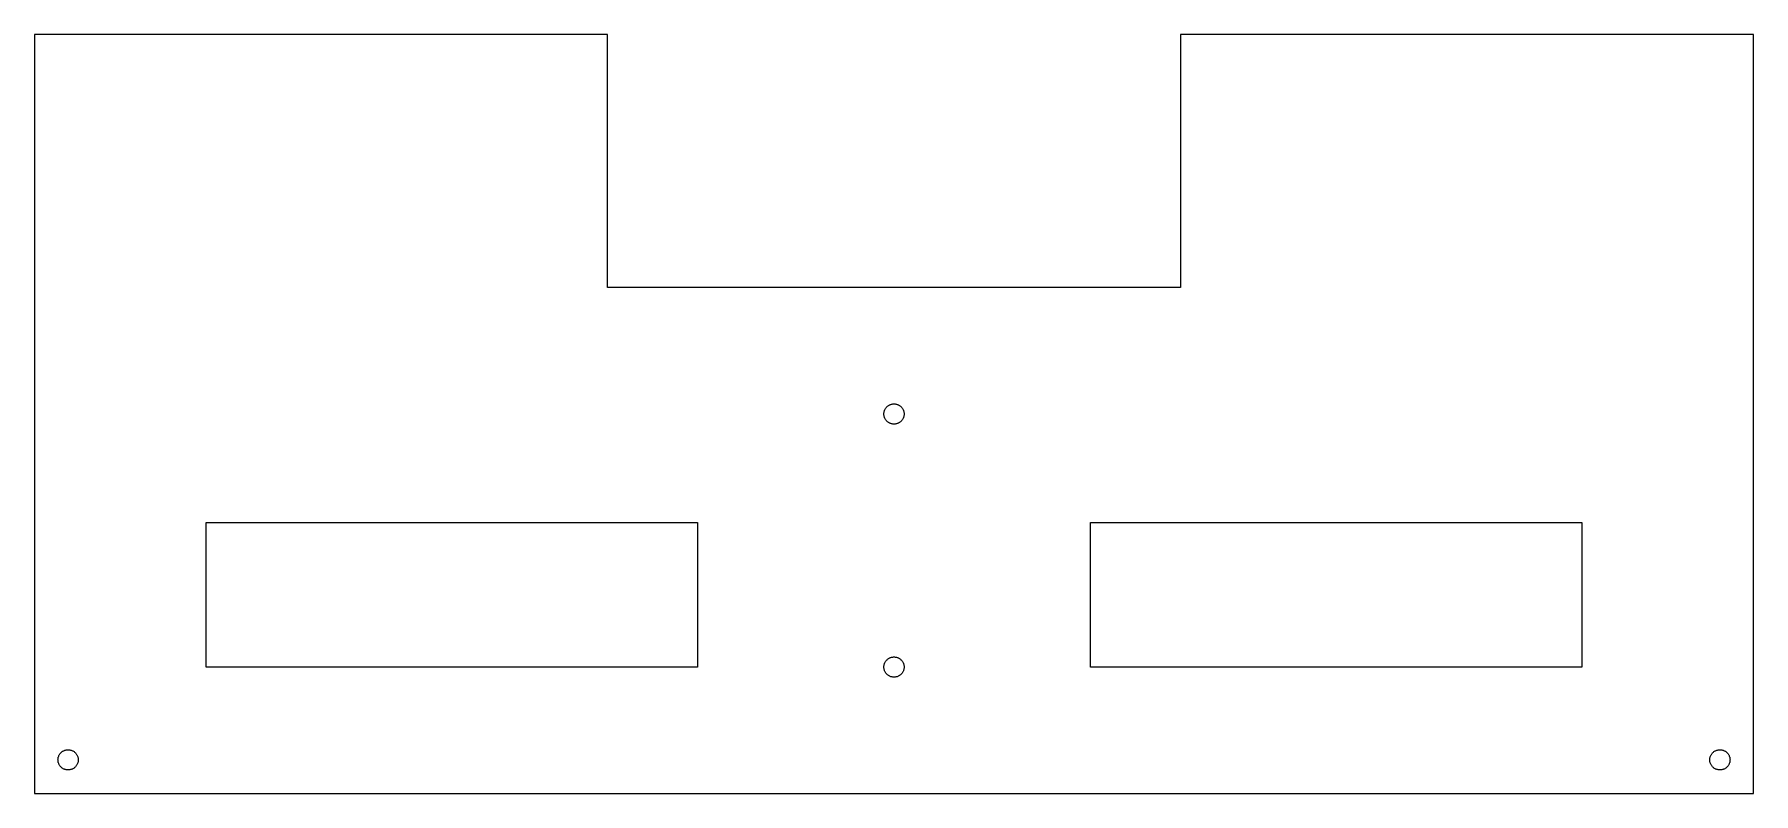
# Model space of a CAD drawing. Header units: metres. Extents: x -255 to 255, y -75 to 150.
import ezdxf

# ---------------------------------------------------------------- set-up
doc = ezdxf.new("R2010")
doc.units = ezdxf.units.M

msp = doc.modelspace()

# ---------------------------------------------------------------- linework, layer by layer
for p, q in [((-85, 150), (-255, 150)), ((-255, 150), (-255, -75)), ((-85, 75), (-85, 150)), ((255, 150), (85, 150)), ((85, 150), (85, 75)), ((255, -75), (255, 150)), ((85, 75), (-85, 75)), ((-3, 37.5), (-2.99408, 37.6884)), ((-2.99408, 37.3116), (-3, 37.5)), ((-2.99408, 37.6884), (-2.97633, 37.876)), ((-2.97633, 37.124), (-2.99408, 37.3116)), ((-2.97633, 37.876), (-2.94685, 38.0621)), ((-2.94685, 36.9379), (-2.97633, 37.124)), ((-2.94685, 38.0621), (-2.90575, 38.2461)), ((-2.90575, 36.7539), (-2.94685, 36.9379)), ((-2.90575, 38.2461), (-2.85316, 38.427)), ((-2.85316, 36.5729), (-2.90575, 36.7539)), ((-2.85316, 38.427), (-2.78932, 38.6044)), ((-2.78932, 36.3956), (-2.85316, 36.5729)), ((-2.78932, 38.6044), (-2.71448, 38.7773)), ((-2.71448, 36.2227), (-2.78932, 36.3956)), ((-2.71448, 38.7773), (-2.62891, 38.9453)), ((-2.62891, 36.0547), (-2.71448, 36.2227)), ((-2.62891, 38.9453), (-2.53297, 39.1075)), ((-2.53297, 35.8925), (-2.62891, 36.0547)), ((-2.53297, 39.1075), (-2.42705, 39.2634)), ((-2.42705, 35.7366), (-2.53297, 35.8925)), ((-2.42705, 39.2634), (-2.31154, 39.4123)), ((-2.31154, 35.5877), (-2.42705, 35.7366)), ((-2.31154, 39.4123), (-2.1869, 39.5536)), ((-2.1869, 39.5536), (-2.05363, 39.6869)), ((-2.05363, 39.6869), (-1.91226, 39.8115)), ((-1.91226, 39.8115), (-1.76335, 39.927)), ((-1.76335, 39.927), (-1.60747, 40.033)), ((-1.60747, 40.033), (-1.44525, 40.1289)), ((-1.44525, 40.1289), (-1.27733, 40.2145)), ((-1.27733, 40.2145), (-1.10437, 40.2893)), ((-1.10437, 40.2893), (-0.927048, 40.3532)), ((-0.927048, 40.3532), (-0.746063, 40.4057)), ((-0.746063, 40.4057), (-0.562134, 40.4469)), ((-0.562134, 40.4469), (-0.375992, 40.4763)), ((-0.375992, 40.4763), (-0.18837, 40.4941)), ((-0.18837, 40.4941), (0, 40.5)), ((0, 40.5), (0.18837, 40.4941)), ((0.18837, 40.4941), (0.375992, 40.4763)), ((0.375992, 40.4763), (0.562134, 40.4469)), ((0.562134, 40.4469), (0.746063, 40.4057)), ((0.746063, 40.4057), (0.927048, 40.3532)), ((0.927048, 40.3532), (1.10437, 40.2893)), ((1.10437, 40.2893), (1.27733, 40.2145)), ((1.27733, 40.2145), (1.44525, 40.1289)), ((1.44525, 40.1289), (1.60747, 40.033)), ((1.60747, 40.033), (1.76335, 39.927)), ((1.76335, 39.927), (1.91226, 39.8115)), ((1.91226, 39.8115), (2.05363, 39.6869)), ((2.05363, 39.6869), (2.1869, 39.5536)), ((2.1869, 39.5536), (2.31154, 39.4123)), ((2.31154, 39.4123), (2.42705, 39.2634)), ((2.42705, 35.7366), (2.31154, 35.5877)), ((2.42705, 39.2634), (2.53297, 39.1075)), ((2.53297, 35.8925), (2.42705, 35.7366)), ((2.53297, 39.1075), (2.62891, 38.9453)), ((2.62891, 36.0547), (2.53297, 35.8925)), ((2.62891, 38.9453), (2.71448, 38.7773)), ((2.71448, 36.2227), (2.62891, 36.0547)), ((2.71448, 38.7773), (2.78932, 38.6044)), ((2.78932, 36.3956), (2.71448, 36.2227)), ((2.78932, 38.6044), (2.85316, 38.427)), ((2.85316, 36.5729), (2.78932, 36.3956)), ((2.85316, 38.427), (2.90575, 38.2461)), ((2.90575, 36.7539), (2.85316, 36.5729)), ((2.90575, 38.2461), (2.94685, 38.0621)), ((2.94685, 36.9379), (2.90575, 36.7539)), ((2.94685, 38.0621), (2.97633, 37.876)), ((2.97633, 37.124), (2.94685, 36.9379)), ((2.97633, 37.876), (2.99408, 37.6884)), ((2.99408, 37.3116), (2.97633, 37.124)), ((2.99408, 37.6884), (3, 37.5)), ((3, 37.5), (2.99408, 37.3116)), ((-2.1869, 35.4464), (-2.31154, 35.5877)), ((-2.05363, 35.3131), (-2.1869, 35.4464)), ((-1.91226, 35.1885), (-2.05363, 35.3131)), ((-1.76335, 35.0729), (-1.91226, 35.1885)), ((-1.60747, 34.967), (-1.76335, 35.0729)), ((-1.44525, 34.8711), (-1.60747, 34.967)), ((-1.27733, 34.7855), (-1.44525, 34.8711)), ((-1.10437, 34.7107), (-1.27733, 34.7855)), ((-0.927048, 34.6468), (-1.10437, 34.7107)), ((-0.746063, 34.5942), (-0.927048, 34.6468)), ((-0.562134, 34.5531), (-0.746063, 34.5942)), ((-0.375992, 34.5237), (-0.562134, 34.5531)), ((-0.18837, 34.5059), (-0.375992, 34.5237)), ((0, 34.5), (-0.18837, 34.5059)), ((0.18837, 34.5059), (0, 34.5)), ((0.375992, 34.5237), (0.18837, 34.5059)), ((0.562134, 34.5531), (0.375992, 34.5237)), ((0.746063, 34.5942), (0.562134, 34.5531)), ((0.927048, 34.6468), (0.746063, 34.5942)), ((1.10437, 34.7107), (0.927048, 34.6468)), ((1.27733, 34.7855), (1.10437, 34.7107)), ((1.44525, 34.8711), (1.27733, 34.7855)), ((1.60747, 34.967), (1.44525, 34.8711)), ((1.76335, 35.0729), (1.60747, 34.967)), ((1.91226, 35.1885), (1.76335, 35.0729)), ((2.05363, 35.3131), (1.91226, 35.1885)), ((2.1869, 35.4464), (2.05363, 35.3131)), ((2.31154, 35.5877), (2.1869, 35.4464)), ((-204, -37.5), (-204, 5.35713)), ((-204, 5.35713), (-58.2857, 5.35713)), ((-58.2857, 5.35713), (-58.2857, -37.5)), ((58.2857, -37.5), (58.2857, 5.35713)), ((58.2857, 5.35713), (204, 5.35713)), ((204, 5.35713), (204, -37.5)), ((-2.42705, -35.7366), (-2.31154, -35.5877)), ((-2.31154, -35.5877), (-2.1869, -35.4464)), ((-2.1869, -35.4464), (-2.05363, -35.3131)), ((-2.05363, -35.3131), (-1.91226, -35.1885)), ((-1.91226, -35.1885), (-1.76335, -35.0729)), ((-1.76335, -35.0729), (-1.60747, -34.967)), ((-1.60747, -34.967), (-1.44525, -34.8711)), ((-1.44525, -34.8711), (-1.27733, -34.7855)), ((-1.27733, -34.7855), (-1.10437, -34.7107)), ((-1.10437, -34.7107), (-0.927048, -34.6468)), ((-0.927048, -34.6468), (-0.746063, -34.5942)), ((-0.746063, -34.5942), (-0.562134, -34.5531)), ((-0.562134, -34.5531), (-0.375992, -34.5237)), ((-0.375992, -34.5237), (-0.18837, -34.5059)), ((-0.18837, -34.5059), (0, -34.5)), ((0, -34.5), (0.18837, -34.5059)), ((0.18837, -34.5059), (0.375992, -34.5237)), ((0.375992, -34.5237), (0.562134, -34.5531)), ((0.562134, -34.5531), (0.746063, -34.5942)), ((0.746063, -34.5942), (0.927048, -34.6468)), ((0.927048, -34.6468), (1.10437, -34.7107)), ((1.10437, -34.7107), (1.27733, -34.7855)), ((1.27733, -34.7855), (1.44525, -34.8711)), ((1.44525, -34.8711), (1.60747, -34.967)), ((1.60747, -34.967), (1.76335, -35.0729)), ((1.76335, -35.0729), (1.91226, -35.1885)), ((1.91226, -35.1885), (2.05363, -35.3131)), ((2.05363, -35.3131), (2.1869, -35.4464)), ((2.1869, -35.4464), (2.31154, -35.5877)), ((2.31154, -35.5877), (2.42705, -35.7366)), ((-58.2857, -37.5), (-204, -37.5)), ((-3, -37.5), (-2.99408, -37.3116)), ((-2.99408, -37.6884), (-3, -37.5)), ((-2.99408, -37.3116), (-2.97633, -37.124)), ((-2.97633, -37.876), (-2.99408, -37.6884)), ((-2.97633, -37.124), (-2.94685, -36.9379)), ((-2.94685, -38.0621), (-2.97633, -37.876)), ((-2.94685, -36.9379), (-2.90575, -36.7539)), ((-2.90575, -38.2461), (-2.94685, -38.0621)), ((-2.90575, -36.7539), (-2.85316, -36.5729)), ((-2.85316, -38.427), (-2.90575, -38.2461)), ((-2.85316, -36.5729), (-2.78932, -36.3956)), ((-2.78932, -38.6044), (-2.85316, -38.427)), ((-2.78932, -36.3956), (-2.71448, -36.2227)), ((-2.71448, -38.7773), (-2.78932, -38.6044)), ((-2.71448, -36.2227), (-2.62891, -36.0547)), ((-2.62891, -38.9453), (-2.71448, -38.7773)), ((-2.62891, -36.0547), (-2.53297, -35.8925)), ((-2.53297, -39.1075), (-2.62891, -38.9453)), ((-2.53297, -35.8925), (-2.42705, -35.7366)), ((-2.42705, -39.2634), (-2.53297, -39.1075)), ((-2.31154, -39.4123), (-2.42705, -39.2634)), ((-2.1869, -39.5536), (-2.31154, -39.4123)), ((-2.05363, -39.6869), (-2.1869, -39.5536)), ((-1.91226, -39.8115), (-2.05363, -39.6869)), ((-1.76335, -39.927), (-1.91226, -39.8115)), ((-1.60747, -40.033), (-1.76335, -39.927)), ((-1.44525, -40.1289), (-1.60747, -40.033)), ((-1.27733, -40.2145), (-1.44525, -40.1289)), ((-1.10437, -40.2893), (-1.27733, -40.2145)), ((-0.927048, -40.3532), (-1.10437, -40.2893)), ((-0.746063, -40.4057), (-0.927048, -40.3532)), ((-0.562134, -40.4469), (-0.746063, -40.4057)), ((-0.375992, -40.4763), (-0.562134, -40.4469)), ((-0.18837, -40.4941), (-0.375992, -40.4763)), ((0, -40.5), (-0.18837, -40.4941)), ((0.18837, -40.4941), (0, -40.5)), ((0.375992, -40.4763), (0.18837, -40.4941)), ((0.562134, -40.4469), (0.375992, -40.4763)), ((0.746063, -40.4057), (0.562134, -40.4469)), ((0.927048, -40.3532), (0.746063, -40.4057)), ((1.10437, -40.2893), (0.927048, -40.3532)), ((1.27733, -40.2145), (1.10437, -40.2893)), ((1.44525, -40.1289), (1.27733, -40.2145)), ((1.60747, -40.033), (1.44525, -40.1289)), ((1.76335, -39.927), (1.60747, -40.033)), ((1.91226, -39.8115), (1.76335, -39.927)), ((2.05363, -39.6869), (1.91226, -39.8115)), ((2.1869, -39.5536), (2.05363, -39.6869)), ((2.31154, -39.4123), (2.1869, -39.5536)), ((2.42705, -39.2634), (2.31154, -39.4123)), ((2.42705, -35.7366), (2.53297, -35.8925)), ((2.53297, -39.1075), (2.42705, -39.2634)), ((2.53297, -35.8925), (2.62891, -36.0547)), ((2.62891, -38.9453), (2.53297, -39.1075)), ((2.62891, -36.0547), (2.71448, -36.2227)), ((2.71448, -38.7773), (2.62891, -38.9453)), ((2.71448, -36.2227), (2.78932, -36.3956)), ((2.78932, -38.6044), (2.71448, -38.7773)), ((2.78932, -36.3956), (2.85316, -36.5729)), ((2.85316, -38.427), (2.78932, -38.6044)), ((2.85316, -36.5729), (2.90575, -36.7539)), ((2.90575, -38.2461), (2.85316, -38.427)), ((2.90575, -36.7539), (2.94685, -36.9379)), ((2.94685, -38.0621), (2.90575, -38.2461)), ((2.94685, -36.9379), (2.97633, -37.124)), ((2.97633, -37.876), (2.94685, -38.0621)), ((2.97633, -37.124), (2.99408, -37.3116)), ((2.99408, -37.6884), (2.97633, -37.876)), ((2.99408, -37.3116), (3, -37.5)), ((3, -37.5), (2.99408, -37.6884)), ((204, -37.5), (58.2857, -37.5)), ((-248, -65), (-247.994, -64.8116)), ((-247.994, -65.1884), (-248, -65)), ((-247.994, -64.8116), (-247.976, -64.624)), ((-247.976, -65.376), (-247.994, -65.1884)), ((-247.976, -64.624), (-247.947, -64.4379)), ((-247.947, -65.5621), (-247.976, -65.376)), ((-247.947, -64.4379), (-247.906, -64.2539)), ((-247.906, -65.7461), (-247.947, -65.5621)), ((-247.906, -64.2539), (-247.853, -64.073)), ((-247.853, -65.927), (-247.906, -65.7461)), ((-247.853, -64.073), (-247.789, -63.8956)), ((-247.789, -66.1044), (-247.853, -65.927)), ((-247.789, -63.8956), (-247.714, -63.7227)), ((-247.714, -66.2773), (-247.789, -66.1044)), ((-247.714, -63.7227), (-247.629, -63.5547)), ((-247.629, -66.4453), (-247.714, -66.2773)), ((-247.629, -63.5547), (-247.533, -63.3925)), ((-247.533, -63.3925), (-247.427, -63.2366)), ((-247.427, -63.2366), (-247.312, -63.0877)), ((-247.312, -63.0877), (-247.187, -62.9464)), ((-247.187, -62.9464), (-247.054, -62.8131)), ((-247.054, -62.8131), (-246.912, -62.6885)), ((-246.912, -62.6885), (-246.763, -62.5729)), ((-246.763, -62.5729), (-246.607, -62.467)), ((-246.607, -62.467), (-246.445, -62.3711)), ((-246.445, -62.3711), (-246.277, -62.2855)), ((-246.277, -62.2855), (-246.104, -62.2107)), ((-246.104, -62.2107), (-245.927, -62.1468)), ((-245.927, -62.1468), (-245.746, -62.0942)), ((-245.746, -62.0942), (-245.562, -62.0531)), ((-245.562, -62.0531), (-245.376, -62.0237)), ((-245.376, -62.0237), (-245.188, -62.0059)), ((-245.188, -62.0059), (-245, -62)), ((-245, -62), (-244.812, -62.0059)), ((-244.812, -62.0059), (-244.624, -62.0237)), ((-244.624, -62.0237), (-244.438, -62.0531)), ((-244.438, -62.0531), (-244.254, -62.0942)), ((-244.254, -62.0942), (-244.073, -62.1468)), ((-244.073, -62.1468), (-243.896, -62.2107)), ((-243.896, -62.2107), (-243.723, -62.2855)), ((-243.723, -62.2855), (-243.555, -62.3711)), ((-243.555, -62.3711), (-243.393, -62.467)), ((-243.393, -62.467), (-243.237, -62.5729)), ((-243.237, -62.5729), (-243.088, -62.6885)), ((-243.088, -62.6885), (-242.946, -62.8131)), ((-242.946, -62.8131), (-242.813, -62.9464)), ((-242.813, -62.9464), (-242.688, -63.0877)), ((-242.688, -63.0877), (-242.573, -63.2366)), ((-242.573, -63.2366), (-242.467, -63.3925)), ((-242.467, -63.3925), (-242.371, -63.5547)), ((-242.371, -63.5547), (-242.286, -63.7227)), ((-242.286, -66.2773), (-242.371, -66.4453)), ((-242.286, -63.7227), (-242.211, -63.8956)), ((-242.211, -66.1044), (-242.286, -66.2773)), ((-242.211, -63.8956), (-242.147, -64.073)), ((-242.147, -65.927), (-242.211, -66.1044)), ((-242.147, -64.073), (-242.094, -64.2539)), ((-242.094, -65.7461), (-242.147, -65.927)), ((-242.094, -64.2539), (-242.053, -64.4379)), ((-242.053, -65.5621), (-242.094, -65.7461)), ((-242.053, -64.4379), (-242.024, -64.624)), ((-242.024, -65.376), (-242.053, -65.5621)), ((-242.024, -64.624), (-242.006, -64.8116)), ((-242.006, -65.1884), (-242.024, -65.376)), ((-242.006, -64.8116), (-242, -65)), ((-242, -65), (-242.006, -65.1884)), ((242, -65), (242.006, -64.8116)), ((242.006, -65.1884), (242, -65)), ((242.006, -64.8116), (242.024, -64.624)), ((242.024, -65.376), (242.006, -65.1884)), ((242.024, -64.624), (242.053, -64.4379)), ((242.053, -65.5621), (242.024, -65.376)), ((242.053, -64.4379), (242.094, -64.2539)), ((242.094, -65.7461), (242.053, -65.5621)), ((242.094, -64.2539), (242.147, -64.073)), ((242.147, -65.927), (242.094, -65.7461)), ((242.147, -64.073), (242.211, -63.8956)), ((242.211, -66.1044), (242.147, -65.927)), ((242.211, -63.8956), (242.286, -63.7227)), ((242.286, -66.2773), (242.211, -66.1044)), ((242.286, -63.7227), (242.371, -63.5547)), ((242.371, -66.4453), (242.286, -66.2773)), ((242.371, -63.5547), (242.467, -63.3925)), ((242.467, -63.3925), (242.573, -63.2366)), ((242.573, -63.2366), (242.688, -63.0877)), ((242.688, -63.0877), (242.813, -62.9464)), ((242.813, -62.9464), (242.946, -62.8131)), ((242.946, -62.8131), (243.088, -62.6885)), ((243.088, -62.6885), (243.237, -62.5729)), ((243.237, -62.5729), (243.393, -62.467)), ((243.393, -62.467), (243.555, -62.3711)), ((243.555, -62.3711), (243.723, -62.2855)), ((243.723, -62.2855), (243.896, -62.2107)), ((243.896, -62.2107), (244.073, -62.1468)), ((244.073, -62.1468), (244.254, -62.0942)), ((244.254, -62.0942), (244.438, -62.0531)), ((244.438, -62.0531), (244.624, -62.0237)), ((244.624, -62.0237), (244.812, -62.0059)), ((244.812, -62.0059), (245, -62)), ((245, -62), (245.188, -62.0059)), ((245.188, -62.0059), (245.376, -62.0237)), ((245.376, -62.0237), (245.562, -62.0531)), ((245.562, -62.0531), (245.746, -62.0942)), ((245.746, -62.0942), (245.927, -62.1468)), ((245.927, -62.1468), (246.104, -62.2107)), ((246.104, -62.2107), (246.277, -62.2855)), ((246.277, -62.2855), (246.445, -62.3711)), ((246.445, -62.3711), (246.607, -62.467)), ((246.607, -62.467), (246.763, -62.5729)), ((246.763, -62.5729), (246.912, -62.6885)), ((246.912, -62.6885), (247.054, -62.8131)), ((247.054, -62.8131), (247.187, -62.9464)), ((247.187, -62.9464), (247.312, -63.0877)), ((247.312, -63.0877), (247.427, -63.2366)), ((247.427, -63.2366), (247.533, -63.3925)), ((247.533, -63.3925), (247.629, -63.5547)), ((247.629, -63.5547), (247.714, -63.7227)), ((247.714, -66.2773), (247.629, -66.4453)), ((247.714, -63.7227), (247.789, -63.8956)), ((247.789, -66.1044), (247.714, -66.2773)), ((247.789, -63.8956), (247.853, -64.073)), ((247.853, -65.927), (247.789, -66.1044)), ((247.853, -64.073), (247.906, -64.2539)), ((247.906, -65.7461), (247.853, -65.927)), ((247.906, -64.2539), (247.947, -64.4379)), ((247.947, -65.5621), (247.906, -65.7461)), ((247.947, -64.4379), (247.976, -64.624)), ((247.976, -65.376), (247.947, -65.5621)), ((247.976, -64.624), (247.994, -64.8116)), ((247.994, -65.1884), (247.976, -65.376)), ((247.994, -64.8116), (248, -65)), ((248, -65), (247.994, -65.1884)), ((-247.533, -66.6075), (-247.629, -66.4453)), ((-247.427, -66.7634), (-247.533, -66.6075)), ((-247.312, -66.9123), (-247.427, -66.7634)), ((-247.187, -67.0536), (-247.312, -66.9123)), ((-247.054, -67.1869), (-247.187, -67.0536)), ((-246.912, -67.3115), (-247.054, -67.1869)), ((-246.763, -67.427), (-246.912, -67.3115)), ((-246.607, -67.533), (-246.763, -67.427)), ((-246.445, -67.6289), (-246.607, -67.533)), ((-246.277, -67.7145), (-246.445, -67.6289)), ((-246.104, -67.7893), (-246.277, -67.7145)), ((-245.927, -67.8532), (-246.104, -67.7893)), ((-245.746, -67.9057), (-245.927, -67.8532)), ((-245.562, -67.9469), (-245.746, -67.9057)), ((-245.376, -67.9763), (-245.562, -67.9469)), ((-245.188, -67.9941), (-245.376, -67.9763)), ((-245, -68), (-245.188, -67.9941)), ((-244.812, -67.9941), (-245, -68)), ((-244.624, -67.9763), (-244.812, -67.9941)), ((-244.438, -67.9469), (-244.624, -67.9763)), ((-244.254, -67.9057), (-244.438, -67.9469)), ((-244.073, -67.8532), (-244.254, -67.9057)), ((-243.896, -67.7893), (-244.073, -67.8532)), ((-243.723, -67.7145), (-243.896, -67.7893)), ((-243.555, -67.6289), (-243.723, -67.7145)), ((-243.393, -67.533), (-243.555, -67.6289)), ((-243.237, -67.427), (-243.393, -67.533)), ((-243.088, -67.3115), (-243.237, -67.427)), ((-242.946, -67.1869), (-243.088, -67.3115)), ((-242.813, -67.0536), (-242.946, -67.1869)), ((-242.688, -66.9123), (-242.813, -67.0536)), ((-242.573, -66.7634), (-242.688, -66.9123)), ((-242.467, -66.6075), (-242.573, -66.7634)), ((-242.371, -66.4453), (-242.467, -66.6075)), ((242.467, -66.6075), (242.371, -66.4453)), ((242.573, -66.7634), (242.467, -66.6075)), ((242.688, -66.9123), (242.573, -66.7634)), ((242.813, -67.0536), (242.688, -66.9123)), ((242.946, -67.1869), (242.813, -67.0536)), ((243.088, -67.3115), (242.946, -67.1869)), ((243.237, -67.427), (243.088, -67.3115)), ((243.393, -67.533), (243.237, -67.427)), ((243.555, -67.6289), (243.393, -67.533)), ((243.723, -67.7145), (243.555, -67.6289)), ((243.896, -67.7893), (243.723, -67.7145)), ((244.073, -67.8532), (243.896, -67.7893)), ((244.254, -67.9057), (244.073, -67.8532)), ((244.438, -67.9469), (244.254, -67.9057)), ((244.624, -67.9763), (244.438, -67.9469)), ((244.812, -67.9941), (244.624, -67.9763)), ((245, -68), (244.812, -67.9941)), ((245.188, -67.9941), (245, -68)), ((245.376, -67.9763), (245.188, -67.9941)), ((245.562, -67.9469), (245.376, -67.9763)), ((245.746, -67.9057), (245.562, -67.9469)), ((245.927, -67.8532), (245.746, -67.9057)), ((246.104, -67.7893), (245.927, -67.8532)), ((246.277, -67.7145), (246.104, -67.7893)), ((246.445, -67.6289), (246.277, -67.7145)), ((246.607, -67.533), (246.445, -67.6289)), ((246.763, -67.427), (246.607, -67.533)), ((246.912, -67.3115), (246.763, -67.427)), ((247.054, -67.1869), (246.912, -67.3115)), ((247.187, -67.0536), (247.054, -67.1869)), ((247.312, -66.9123), (247.187, -67.0536)), ((247.427, -66.7634), (247.312, -66.9123)), ((247.533, -66.6075), (247.427, -66.7634)), ((247.629, -66.4453), (247.533, -66.6075)), ((-255, -75), (255, -75))]:
    msp.add_line(p, q)

doc.saveas('drawing.dxf')
